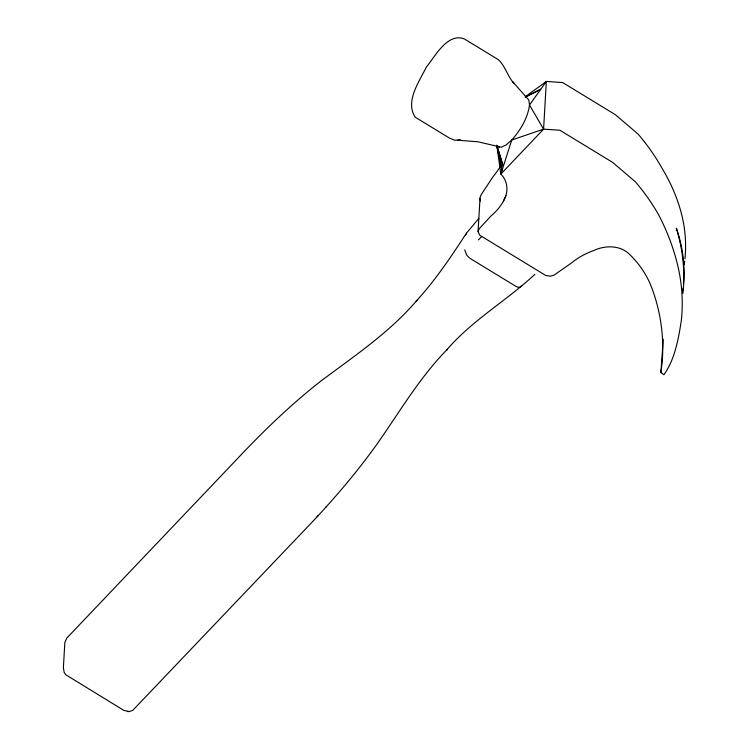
<?xml version="1.0" encoding="UTF-8"?>
<svg xmlns="http://www.w3.org/2000/svg" width="749" height="749" viewBox="0 0 749 749"><rect width="100%" height="100%" fill="white"/><g stroke="black" fill="none" stroke-linecap="round" stroke-linejoin="round"><path stroke-width="1.12" d="M457.658 140.203L477.881 141.767L501.25 147.216L506.109 144.96L511.764 139.997L543.587 129.156L559.868 130.232L612.654 162.411L635.367 181.801A266.475 211.415 3.3 0 1 658.334 214.28A276.765 228.192 12.1 0 1 676.291 259.866C681.712 279.564 683.547 300.255 681.309 320.581C678.472 339.063 674.886 359.342 663.923 374.715L660.88 372.609C665.262 343.941 661.826 314.234 651.499 287.176A101.855 83.982 12.1 0 0 629.076 253.874C619.582 244.914 604.621 245.298 593.433 250.672A88.588 60.351 11.7 0 0 572.049 262.543L553.97 275.201L550.178 276.147L546.096 275.538A6.947 4.737 11.7 0 1 543.559 274.134L481.981 236.6A6.947 4.737 11.7 0 1 479.641 235.027L478.059 231.478L480.072 197.371L481.204 194.609L493.441 176.146A88.972 77.868 -9.4 0 0 500.032 167.055M478.059 231.478L479.238 228.717L491.147 215.796A89.028 60.65 11.7 0 0 503.628 200.732C508.674 192.456 508.047 180.958 500.838 174.096L543.587 129.156L546.339 81.454L562.621 82.54L615.406 114.719L638.12 134.108A266.475 211.415 3.3 0 1 661.077 166.578L664.869 173.113A277.57 209.158 -4.3 0 1 679.38 206.452C684.726 223.296 686.767 241.215 684.932 258.808M660.88 372.609L663.24 339.241M682.873 293.524C685.316 271.597 682.863 249.258 676.347 228.211C682.62 246.196 685.326 265.502 683.481 284.498M682.742 291.033L683.191 287.981M684.23 264.575L684.736 261.12M465.55 235.252L466.608 233.257M521.978 285.453L519.937 287.26A8.501 4.297 43.6 0 1 515.04 285.818L471.215 259.107A8.501 4.297 43.6 0 1 466.487 254.679L464.708 249.866M503.628 200.732L505.856 195.714M465.859 234.072C450.692 257.422 435.075 280.594 416.191 301.145L416.94 300.33C389.48 332.565 354.193 356.131 320.6 381.269C292.531 403.29 266.644 427.951 242.077 453.782L66.764 638.139L64.845 642.511L63.384 667.818L64.208 672.508L65.884 674.812L123.847 710.389L129.249 711.55L132.704 710.417L308.551 525.864C333.427 499.742 356.964 472.273 377.908 442.874C400.125 411.023 419.917 377.215 447.322 349.315L446.573 350.139C472.001 320.282 506.53 300.808 534.87 274.331M525.873 96.331L546.339 81.454L529.496 104.982C527.792 118.202 520.471 130.167 511.764 139.997L500.838 174.096L496.849 145.802M466.571 233.033L478.901 218.38M317.192 516.651L317.951 515.827M325.675 507.391L326.442 506.549M544.738 83.139L546.339 81.454M478.339 239.877L481.682 236.656M525.526 97.042L540.769 89.234L525.133 97.098M458.688 140.222L460.672 140.175L454.39 140.138L449.447 138.069L415.283 117.247C404.75 101.621 419.403 81.332 426.34 67.092C434.869 56.784 447.499 32.366 464.305 38.92L498.469 59.742C505.435 66.38 507.672 76.585 514.207 83.71L512.887 81.922L528.831 100.076L529.496 104.982L543.587 129.156M127.349 711.541L129.249 711.55M497.785 146.504L499.311 147.235M480.493 201.05L479.969 198.326M497.036 146.121L503.291 166.447L497.102 146.111M496.624 145.184L502.064 170.266L498.057 150.184"/></g></svg>
